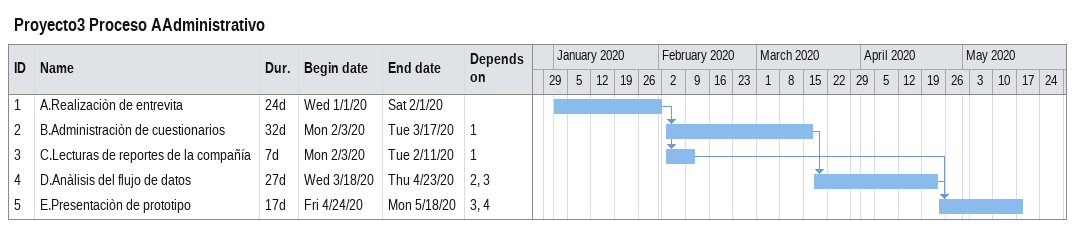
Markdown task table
Proyecto3 Proceso AAdministrativo

| ID | Task | Duration | Start | Finish | Predecessors |
|---|---|---|---|---|---|
| 1 | A.Realizaciòn de entrevita | 24d | 2020-01-01 | 2020-02-01 |  |
| 2 | B.Administraciòn de cuestionarios | 32d | 2020-02-03 | 2020-03-17 | 1 |
| 3 | C.Lecturas de reportes de la compañía | 7d | 2020-02-03 | 2020-02-11 | 1 |
| 4 | D.Anàlisis del flujo de datos | 27d | 2020-03-18 | 2020-04-23 | 2, 3 |
| 5 | E.Presentaciòn de prototipo | 17d | 2020-04-24 | 2020-05-18 | 3, 4 |
